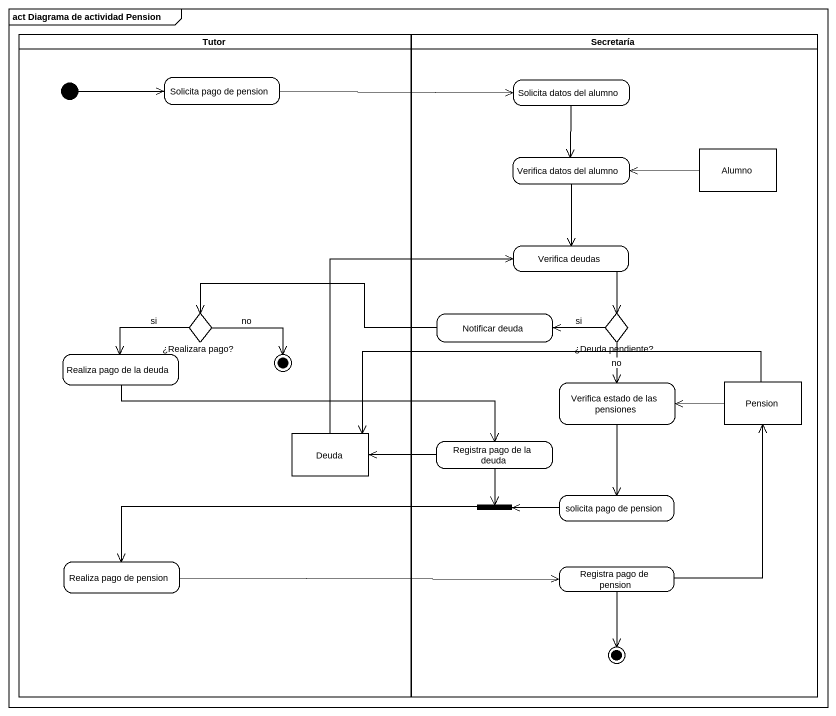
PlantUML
@startuml
mainframe act Diagrama de actividad Pension
hide empty description
state Tutor <<partition>> {
  state "Solicita pago de pension" as Solicita_pago_de_pension
  state "¿Realizara pago?" as Realizara_pago <<choice>>
  state "Realiza pago de la deuda" as Realiza_pago_de_la_deuda
  state Deuda <<object>>
  state "Realiza pago de pension" as Realiza_pago_de_pension
  [*] -right-> Solicita_pago_de_pension
  Realizara_pago -right-> [*] : no
}
state Secretaría <<partition>> {
  state "Solicita datos del alumno" as Solicita_datos_del_alumno
  state Alumno <<object>>
  state "Verifica datos del alumno" as Verifica_datos_del_alumno
  state "Verifica deudas" as Verifica_deudas
  state "Notificar deuda" as Notificar_deuda
  state "¿Deuda pendiente?" as Deuda_pendiente <<choice>>
  state "Verifica estado de las pensiones" as Verifica_estado_de_las
  state Pension <<object>>
  state "Registra pago de la deuda" as Registra_pago_de_la_deuda
  state "solicita pago de pension" as solicita_pago_de_pension
  state fork1 <<join>>
  state "Registra pago de pension" as Registra_pago_de_pension
  Registra_pago_de_pension --> [*]
}
Solicita_pago_de_pension -right-> Solicita_datos_del_alumno
Solicita_datos_del_alumno --> Verifica_datos_del_alumno
Alumno -left-> Verifica_datos_del_alumno
Verifica_datos_del_alumno --> Verifica_deudas
Verifica_deudas --> Deuda_pendiente
Realizara_pago -left-> Realiza_pago_de_la_deuda : si
Notificar_deuda -left-> Realizara_pago
Deuda_pendiente -left-> Notificar_deuda : si
Deuda_pendiente --> Verifica_estado_de_las : no
Realiza_pago_de_la_deuda -right-> Registra_pago_de_la_deuda
Verifica_estado_de_las --> solicita_pago_de_pension
Pension -left-> Verifica_estado_de_las
Pension -left-> Deuda
Deuda -up-> Verifica_deudas
Registra_pago_de_la_deuda -left-> Deuda
Registra_pago_de_la_deuda --> fork1
solicita_pago_de_pension -left-> fork1
fork1 -left-> Realiza_pago_de_pension
Realiza_pago_de_pension -right-> Registra_pago_de_pension
Registra_pago_de_pension -up-> Pension
@enduml
